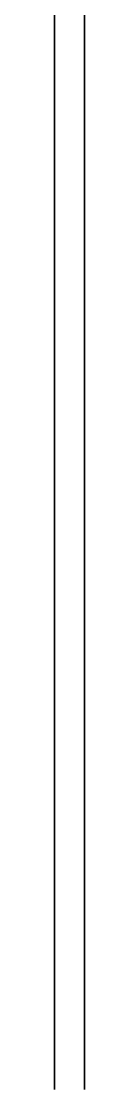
# Model space of a CAD drawing. Header units: centimetres. Extents: x 0 to 0.3, y -26.3 to 20.8.
# Drawn here: x 0 to 0.3, y -26.25 to -15.55 of the extents above; entities that cross this region are included whole.
import ezdxf

# ---------------------------------------------------------------- set-up
doc = ezdxf.new("R2010")
doc.units = ezdxf.units.CM
doc.header["$MEASUREMENT"] = 0
for name, color, linetype in [('Side 2 v62_Sketch1', 7, 'Continuous'), ('Side 2 v62_Sketch3', 7, 'Continuous'), ('Side 2 v62_Sketch4', 7, 'Continuous'), ('Side 2 v62_Sketch5', 7, 'Continuous'), ('Side 2 v62_Sketch6', 7, 'Continuous'), ('Side 2 v62_Sketch8', 7, 'Continuous')]:
    doc.layers.add(name, color=color, linetype=linetype)

msp = doc.modelspace()

# ---------------------------------------------------------------- linework, layer by layer
at = {"layer": 'Side 2 v62_Sketch1'}
for p, q in [((0, 19.1, -7), (0, -16.25, -7)), ((0, -16.25, 7), (0, 18.9, 7)), ((0, 3, -6.285), (0, -15.85, -6.285)), ((0, -15.85, 6.285), (0, 3, 6.285)), ((0, -15.85, 6.285), (0, -15.85, -6.285)), ((0, -24.75, 3.615), (0, -15.85, 6.285)), ((0, -24.75, -3.615), (0, -15.85, -6.285)), ((0, -24.75), (0, -15.85)), ((0, -24.75, 0.4), (0, -15.85, 0.4)), ((0, -24.75, -0.4), (0, -15.85, -0.4)), ((0, -26.25, 4), (0, -16.25, 7)), ((0, -16.25, -7), (0, -26.25, -4)), ((0, -24.75, -3.615), (0, -24.75, 3.615)), ((0, -25.35, 1.75), (0, -25.65, 1.75)), ((0, -25.35, -0.75), (0, -25.65, -0.75)), ((0, -25.65, 3.25), (0, -25.35, 3.25)), ((0, -25.35, 0.75), (0, -25.35, -0.75)), ((0, -25.35, -3.25), (0, -25.65, -3.25)), ((0, -25.35, 3.25), (0, -25.35, 1.75)), ((0, -25.65, 0.75), (0, -25.35, 0.75)), ((0, -25.35, -1.75), (0, -25.35, -3.25)), ((0, -25.65, -1.75), (0, -25.35, -1.75)), ((0, -25.65, -3.25), (0, -25.65, -1.75)), ((0, -25.65, -0.75), (0, -25.65, 0.75)), ((0, -25.65, 1.75), (0, -25.65, 3.25)), ((0, -26.25, -4), (0, -26.25, 4))]:
    msp.add_line(p, q, dxfattribs=at)
at = {"layer": 'Side 2 v62_Sketch3'}
for p, q in [((0.3, -16.25, -7), (0.3, 19.1, -7)), ((0.3, -12.271, 7), (0.3, -16.25, 7)), ((0.3, -15.85, 6.285), (0.3, -15.85, 0.4)), ((0.3, -24.75, 3.615), (0.3, -15.85, 6.285)), ((0.3, -15.85, 0.4), (0.3, -24.75, 0.4)), ((0.3, -15.85, -0.4), (0.3, -15.85, -6.285)), ((0.3, -24.75, -0.4), (0.3, -15.85, -0.4)), ((0.3, -15.85, -6.285), (0.3, -24.75, -3.615)), ((0.3, -16.25, 7), (0.3, -26.25, 4)), ((0.3, -26.25, -4), (0.3, -16.25, -7)), ((0.3, -24.75, 0.4), (0.3, -24.75, 3.615)), ((0.3, -24.75, -3.615), (0.3, -24.75, -0.4)), ((0.3, -25.65, -1.75), (0.3, -25.35, -1.75)), ((0.3, -25.35, 0.75), (0.3, -25.35, -0.75)), ((0.3, -25.35, -3.25), (0.3, -25.65, -3.25)), ((0.3, -25.35, -1.75), (0.3, -25.35, -3.25)), ((0.3, -25.35, 1.75), (0.3, -25.65, 1.75)), ((0.3, -25.65, 0.75), (0.3, -25.35, 0.75)), ((0.3, -25.35, -0.75), (0.3, -25.65, -0.75)), ((0.3, -25.35, 3.25), (0.3, -25.35, 1.75)), ((0.3, -25.65, 3.25), (0.3, -25.35, 3.25)), ((0.3, -25.65, -0.75), (0.3, -25.65, 0.75)), ((0.3, -25.65, 1.75), (0.3, -25.65, 3.25)), ((0.3, -25.65, -3.25), (0.3, -25.65, -1.75)), ((0.3, -26.25, 4), (0.3, -26.25, -4))]:
    msp.add_line(p, q, dxfattribs=at)
at = {"layer": 'Side 2 v62_Sketch4'}
for p, q in [((0.3, -16.103, -7), (0.3, -15.25, -7)), ((0.3, -15.25, 7), (0.3, -16.103, 7)), ((0.3, -15.85, 4.941), (0.3, -15.85, 0.4)), ((0.3, -24.75, -0.4), (0.3, -15.85, -0.4)), ((0.3, -15.85, -0.4), (0.3, -15.85, -4.941)), ((0.3, -15.85, 0.4), (0.3, -24.75, 0.4)), ((0.3, -25.537, -4.214), (0.3, -16.391, -6.958)), ((0.3, -16.391, 6.958), (0.3, -25.537, 4.214)), ((0.3, -17.137, -5.899), (0.3, -24.037, -3.829)), ((0.3, -24.037, 3.829), (0.3, -17.137, 5.899)), ((0.3, -24.75, 0.4), (0.3, -24.75, 2.871)), ((0.3, -24.75, -2.871), (0.3, -24.75, -0.4)), ((0.3, -25.65, 3.25), (0.3, -25.35, 3.25)), ((0.3, -25.35, -1.75), (0.3, -25.35, -3.25)), ((0.3, -25.35, 1.75), (0.3, -25.65, 1.75)), ((0.3, -25.35, 3.25), (0.3, -25.35, 1.75)), ((0.3, -25.35, -0.75), (0.3, -25.65, -0.75)), ((0.3, -25.35, 0.75), (0.3, -25.35, -0.75)), ((0.3, -25.65, 0.75), (0.3, -25.35, 0.75)), ((0.3, -25.35, -3.25), (0.3, -25.65, -3.25)), ((0.3, -25.65, -1.75), (0.3, -25.35, -1.75)), ((0.3, -25.65, -3.25), (0.3, -25.65, -1.75)), ((0.3, -25.65, -0.75), (0.3, -25.65, 0.75)), ((0.3, -25.65, 1.75), (0.3, -25.65, 3.25)), ((0.3, -26.25, 3.256), (0.3, -26.25, -3.256))]:
    msp.add_line(p, q, dxfattribs=at)
at = {"layer": 'Side 2 v62_Sketch4', "extrusion": (1, 0, 0)}
for centre, start, end in [((-16.85, 4.941, 0.3), 360, 106.6992), ((-16.85, -4.941, 0.3), 253.3008, 360), ((-16.103, -6, 0.3), 253.3008, 270), ((-16.103, 6, 0.3), 90, 106.6992), ((-23.75, -2.871, 0.3), 180, 253.3008), ((-23.75, 2.871, 0.3), 106.6992, 180), ((-25.25, -3.256, 0.3), 180, 253.3008), ((-25.25, 3.256, 0.3), 106.6992, 180)]:
    msp.add_arc(centre, 1, start, end, dxfattribs=at)
at = {"layer": 'Side 2 v62_Sketch5'}
for p, q in [((0.3, -15.25, 7), (0.3, -16.103, 7)), ((0.3, -16.103, -7), (0.3, -15.25, -7)), ((0.3, -15.85, 4.941), (0.3, -15.85, 0.9)), ((0.3, -15.85, -0.9), (0.3, -15.85, -4.941)), ((0.3, -24.25, -0.4), (0.3, -16.35, -0.4)), ((0.3, -16.35, 0.4), (0.3, -24.25, 0.4)), ((0.3, -16.391, 6.958), (0.3, -25.537, 4.214)), ((0.3, -25.537, -4.214), (0.3, -16.391, -6.958)), ((0.3, -17.137, -5.899), (0.3, -24.037, -3.829)), ((0.3, -24.037, 3.829), (0.3, -17.137, 5.899)), ((0.3, -24.75, 0.9), (0.3, -24.75, 2.871)), ((0.3, -24.75, -2.871), (0.3, -24.75, -0.9)), ((0.3, -25.35, -3.25), (0.3, -25.65, -3.25)), ((0.3, -25.35, 0.75), (0.3, -25.35, -0.75)), ((0.3, -25.65, 3.25), (0.3, -25.35, 3.25)), ((0.3, -25.35, 1.75), (0.3, -25.65, 1.75)), ((0.3, -25.65, -1.75), (0.3, -25.35, -1.75)), ((0.3, -25.35, 3.25), (0.3, -25.35, 1.75)), ((0.3, -25.65, 0.75), (0.3, -25.35, 0.75)), ((0.3, -25.35, -0.75), (0.3, -25.65, -0.75)), ((0.3, -25.35, -1.75), (0.3, -25.35, -3.25)), ((0.3, -25.65, -3.25), (0.3, -25.65, -1.75)), ((0.3, -25.65, 1.75), (0.3, -25.65, 3.25)), ((0.3, -25.65, -0.75), (0.3, -25.65, 0.75)), ((0.3, -26.25, 3.256), (0.3, -26.25, -3.256))]:
    msp.add_line(p, q, dxfattribs=at)
at = {"layer": 'Side 2 v62_Sketch5', "extrusion": (1, 0, 0)}
for centre, radius, start, end in [((-16.35, 0.9, 0.3), 0.5, 270, 360), ((-16.35, -0.9, 0.3), 0.5, 360, 90), ((-16.85, -4.941, 0.3), 1, 253.3008, 360), ((-16.85, 4.941, 0.3), 1, 360, 106.6992), ((-16.103, -6, 0.3), 1, 253.3008, 270), ((-16.103, 6, 0.3), 1, 90, 106.6992), ((-23.75, -2.871, 0.3), 1, 180, 253.3008), ((-23.75, 2.871, 0.3), 1, 106.6992, 180), ((-24.25, -0.9, 0.3), 0.5, 90, 180), ((-24.25, 0.9, 0.3), 0.5, 180, 270), ((-25.25, 3.256, 0.3), 1, 106.6992, 180), ((-25.25, -3.256, 0.3), 1, 180, 253.3008)]:
    msp.add_arc(centre, radius, start, end, dxfattribs=at)
at = {"layer": 'Side 2 v62_Sketch6'}
for p, q in [((0.3, -16.103, -7), (0.3, -15.25, -7)), ((0.3, -15.25, 7), (0.3, -16.103, 7)), ((0.3, -15.85, -0.9), (0.3, -15.85, -4.941)), ((0.3, -15.85, 4.941), (0.3, -15.85, 0.9)), ((0.3, -24.25, -0.4), (0.3, -16.35, -0.4)), ((0.3, -16.35, 0.4), (0.3, -24.25, 0.4)), ((0.3, -25.537, -4.214), (0.3, -16.391, -6.958)), ((0.3, -16.391, 6.958), (0.3, -25.537, 4.214)), ((0.3, -24.037, 3.829), (0.3, -17.137, 5.899)), ((0.3, -17.137, -5.899), (0.3, -24.037, -3.829)), ((0.3, -24.75, 0.9), (0.3, -24.75, 2.871)), ((0.3, -24.75, -2.871), (0.3, -24.75, -0.9)), ((0.3, -25.65, 0.75), (0.3, -25.35, 0.75)), ((0.3, -25.35, -1.75), (0.3, -25.35, -3.25)), ((0.3, -25.35, -3.25), (0.3, -25.65, -3.25)), ((0.3, -25.65, -1.75), (0.3, -25.35, -1.75)), ((0.3, -25.65, 3.25), (0.3, -25.35, 3.25)), ((0.3, -25.35, 1.75), (0.3, -25.65, 1.75)), ((0.3, -25.35, -0.75), (0.3, -25.65, -0.75)), ((0.3, -25.35, 3.25), (0.3, -25.35, 1.75)), ((0.3, -25.35, 0.75), (0.3, -25.35, -0.75)), ((0.3, -25.65, -3.25), (0.3, -25.65, -1.75)), ((0.3, -25.65, 1.75), (0.3, -25.65, 3.25)), ((0.3, -25.65, -0.75), (0.3, -25.65, 0.75)), ((0.3, -26.25, 3.256), (0.3, -26.25, -3.256))]:
    msp.add_line(p, q, dxfattribs=at)
at = {"layer": 'Side 2 v62_Sketch6', "extrusion": (1, 0, 0)}
for centre, radius, start, end in [((-16.85, -4.941, 0.3), 1, 253.3008, 360), ((-16.35, -0.9, 0.3), 0.5, 360, 90), ((-16.35, 0.9, 0.3), 0.5, 270, 360), ((-16.85, 4.941, 0.3), 1, 360, 106.6992), ((-16.103, -6, 0.3), 1, 253.3008, 270), ((-16.103, 6, 0.3), 1, 90, 106.6992), ((-23.75, -2.871, 0.3), 1, 180, 253.3008), ((-23.75, 2.871, 0.3), 1, 106.6992, 180), ((-24.25, 0.9, 0.3), 0.5, 180, 270), ((-24.25, -0.9, 0.3), 0.5, 90, 180), ((-25.25, -3.256, 0.3), 1, 180, 253.3008), ((-25.25, 3.256, 0.3), 1, 106.6992, 180)]:
    msp.add_arc(centre, radius, start, end, dxfattribs=at)
at = {"layer": 'Side 2 v62_Sketch8'}
for p, q in [((0.3, -16.103, -7), (0.3, -15.25, -7)), ((0.3, -15.25, 7), (0.3, -16.103, 7)), ((0.3, -15.85, 4.941), (0.3, -15.85, 0.9)), ((0.3, -15.85, -0.9), (0.3, -15.85, -4.941)), ((0.3, -16.35, 0.4), (0.3, -24.25, 0.4)), ((0.3, -24.25, -0.4), (0.3, -16.35, -0.4)), ((0.3, -25.537, -4.214), (0.3, -16.391, -6.958)), ((0.3, -16.391, 6.958), (0.3, -25.537, 4.214)), ((0.3, -24.037, 3.829), (0.3, -17.137, 5.899)), ((0.3, -17.137, -5.899), (0.3, -24.037, -3.829)), ((0.3, -20.037, -5.29), (0.3, -18.601, -5.721)), ((0.3, -18.687, -6.008), (0.3, -18.601, -5.721)), ((0.3, -20.124, -5.577), (0.3, -18.687, -6.008)), ((0.3, -20.037, -5.29), (0.3, -20.124, -5.577)), ((0.3, -24.75, -2.871), (0.3, -24.75, -0.9)), ((0.3, -24.75, 0.9), (0.3, -24.75, 2.871)), ((0.3, -25.35, -1.75), (0.3, -25.35, -3.25)), ((0.3, -25.35, 0.75), (0.3, -25.35, -0.75)), ((0.3, -25.35, 1.75), (0.3, -25.65, 1.75)), ((0.3, -25.65, -1.75), (0.3, -25.35, -1.75)), ((0.3, -25.35, 3.25), (0.3, -25.35, 1.75)), ((0.3, -25.65, 0.75), (0.3, -25.35, 0.75)), ((0.3, -25.65, 3.25), (0.3, -25.35, 3.25)), ((0.3, -25.35, -0.75), (0.3, -25.65, -0.75)), ((0.3, -25.35, -3.25), (0.3, -25.65, -3.25)), ((0.3, -25.65, -3.25), (0.3, -25.65, -1.75)), ((0.3, -25.65, -0.75), (0.3, -25.65, 0.75)), ((0.3, -25.65, 1.75), (0.3, -25.65, 3.25)), ((0.3, -26.25, 3.256), (0.3, -26.25, -3.256))]:
    msp.add_line(p, q, dxfattribs=at)
at = {"layer": 'Side 2 v62_Sketch8', "extrusion": (1, 0, 0)}
for centre, radius, start, end in [((-16.85, 4.941, 0.3), 1, 360, 106.6992), ((-16.35, -0.9, 0.3), 0.5, 360, 90), ((-16.85, -4.941, 0.3), 1, 253.3008, 360), ((-16.35, 0.9, 0.3), 0.5, 270, 360), ((-16.103, -6, 0.3), 1, 253.3008, 270), ((-16.103, 6, 0.3), 1, 90, 106.6992), ((-23.75, -2.871, 0.3), 1, 180, 253.3008), ((-23.75, 2.871, 0.3), 1, 106.6992, 180), ((-24.25, 0.9, 0.3), 0.5, 180, 270), ((-24.25, -0.9, 0.3), 0.5, 90, 180), ((-25.25, -3.256, 0.3), 1, 180, 253.3008), ((-25.25, 3.256, 0.3), 1, 106.6992, 180)]:
    msp.add_arc(centre, radius, start, end, dxfattribs=at)

doc.saveas('drawing.dxf')
